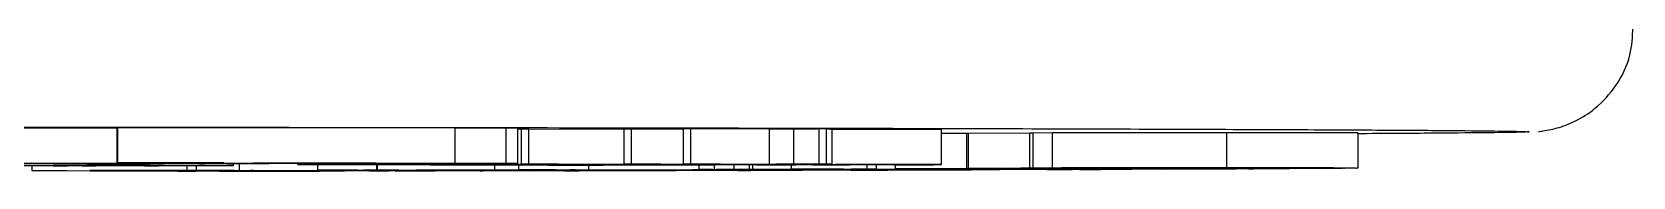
# Model space of a CAD drawing. Header units: millimetres. Extents: x 2642 to 4256, y 821 to 2003.
# Drawn here: x 3252.43 to 3298.27, y 1040.96 to 1044.77 of the extents above; entities that cross this region are included whole.
import ezdxf

# ---------------------------------------------------------------- set-up
doc = ezdxf.new("R2010")
doc.units = ezdxf.units.MM

msp = doc.modelspace()

# ---------------------------------------------------------------- linework, layer by layer
at = {"color": 7, "linetype": 'Continuous', "lineweight": 25}
for p, q in [((3254.868, 1042.187), (3250.799, 1042.193)), ((3254.878, 1042.187), (3254.868, 1042.187)), ((3254.868, 1041.187), (3254.868, 1042.187)), ((3264.541, 1042.187), (3254.878, 1042.202)), ((3254.878, 1041.202), (3254.878, 1042.202)), ((3266, 1042.187), (3264.541, 1042.187)), ((3264.541, 1041.187), (3264.541, 1042.187)), ((3266.334, 1042.183), (3266, 1042.187)), ((3266, 1041.187), (3266, 1042.187)), ((3266.334, 1041.183), (3266.334, 1042.183)), ((3266.445, 1042.159), (3266.334, 1042.159)), ((3266.651, 1042.163), (3266.445, 1042.162)), ((3266.445, 1041.162), (3266.445, 1042.162)), ((3269.381, 1042.154), (3266.651, 1042.163)), ((3266.651, 1041.163), (3266.651, 1042.163)), ((3269.587, 1042.164), (3269.381, 1042.162)), ((3269.381, 1041.162), (3269.381, 1042.162)), ((3271.084, 1042.159), (3269.587, 1042.164)), ((3269.587, 1041.164), (3269.587, 1042.164)), ((3271.29, 1042.168), (3271.084, 1042.166)), ((3271.084, 1041.166), (3271.084, 1042.166)), ((3273.542, 1042.16), (3271.29, 1042.168)), ((3271.29, 1041.168), (3271.29, 1042.168)), ((3273.542, 1041.16), (3273.542, 1042.16)), ((3274.225, 1042.162), (3274.225, 1041.162)), ((3275.178, 1042.166), (3274.965, 1042.166)), ((3274.965, 1041.166), (3274.965, 1042.166)), ((3275.178, 1041.166), (3275.178, 1042.166)), ((3275.335, 1041.162), (3275.335, 1042.162)), ((3278.469, 1041.155), (3278.469, 1042.155)), ((3279.185, 1042.038), (3278.469, 1042.035)), ((3279.244, 1042.038), (3279.185, 1042.038)), ((3279.185, 1042.038), (3279.185, 1041.038)), ((3280.999, 1042.048), (3279.244, 1042.038)), ((3279.244, 1041.038), (3279.244, 1042.038)), ((3281.092, 1042.048), (3280.999, 1042.048)), ((3280.999, 1041.049), (3280.999, 1042.048)), ((3281.644, 1042.054), (3281.092, 1042.049)), ((3281.092, 1041.049), (3281.092, 1042.049)), ((3281.644, 1041.054), (3281.644, 1042.054)), ((3286.632, 1041.059), (3286.632, 1042.059)), ((3290.395, 1041.052), (3290.395, 1042.052)), ((3295.237, 1042.088), (3295.29, 1042.085)), ((3250.799, 1041.193), (3254.868, 1041.187)), ((3254.624, 1041.186), (3252.42, 1041.189)), ((3252.43, 1040.977), (3252.43, 1041.116)), ((3253.032, 1041.127), (3253.032, 1041.128)), ((3253.032, 1041.128), (3254.532, 1041.128)), ((3253.032, 1041.128), (3253.032, 1041.128)), ((3253.19, 1041.127), (3253.032, 1041.127)), ((3253.032, 1041.118), (3253.032, 1041.127)), ((3254.242, 1041.118), (3253.032, 1041.118)), ((3253.032, 1041.118), (3253.032, 1041.118)), ((3253.032, 1041.118), (3253.19, 1041.118)), ((3253.19, 1041.118), (3253.19, 1041.127)), ((3253.427, 1041.119), (3253.427, 1041.127)), ((3253.848, 1041.123), (3253.848, 1041.127)), ((3254.453, 1041.123), (3253.848, 1041.123)), ((3253.848, 1041.123), (3253.848, 1041.119)), ((3254.427, 1041.123), (3253.848, 1041.123)), ((3254.005, 1041.165), (3254.005, 1041.187)), ((3255.21, 1041.164), (3254.005, 1041.165)), ((3254.085, 1041.127), (3254.374, 1041.127)), ((3254.085, 1041.118), (3254.085, 1041.123)), ((3254.085, 1041.118), (3254.242, 1041.118)), ((3254.242, 1041.118), (3254.242, 1041.123)), ((3254.242, 1041.118), (3254.242, 1041.118)), ((3254.427, 1041.129), (3254.427, 1041.123)), ((3255.321, 1041.118), (3254.453, 1041.123)), ((3254.532, 1041.128), (3254.532, 1041.129)), ((3254.848, 1041.123), (3255.637, 1041.119)), ((3254.868, 1041.187), (3257.914, 1041.196)), ((3255.022, 1041.2), (3254.878, 1041.202)), ((3254.878, 1041.202), (3264.541, 1041.187)), ((3256.058, 1041.118), (3255.321, 1041.118)), ((3258.975, 1041.179), (3255.472, 1041.185)), ((3255.637, 1041.119), (3255.637, 1041.128)), ((3258.762, 1041.195), (3255.716, 1041.186)), ((3255.716, 1041.186), (3259.219, 1041.18)), ((3255.795, 1041.125), (3255.795, 1041.128)), ((3255.9, 1041.118), (3255.9, 1041.128)), ((3255.9, 1041.118), (3256.058, 1041.118)), ((3256.058, 1041.118), (3256.058, 1041.128)), ((3256.058, 1041.118), (3256.058, 1041.118)), ((3256.132, 1041.171), (3256.132, 1041.184)), ((3256.132, 1041.171), (3258.975, 1041.179)), ((3257.914, 1041.196), (3256.502, 1041.198)), ((3259.823, 1041.178), (3256.656, 1041.169)), ((3256.867, 1040.982), (3256.867, 1041.116)), ((3257.133, 1040.983), (3257.133, 1041.117)), ((3258.197, 1041.123), (3258.197, 1041.173)), ((3258.362, 1040.984), (3258.362, 1041.174)), ((3262.265, 1041.189), (3258.762, 1041.195)), ((3259.219, 1041.194), (3259.219, 1041.18)), ((3259.219, 1041.18), (3262.265, 1041.189)), ((3263.778, 1041.172), (3259.823, 1041.178)), ((3260.029, 1041.178), (3260.029, 1041.156)), ((3260.029, 1041.156), (3260.235, 1041.157)), ((3263.113, 1041.188), (3260.067, 1041.179)), ((3260.067, 1041.179), (3261.875, 1041.176)), ((3260.235, 1041.157), (3260.235, 1041.177)), ((3260.235, 1041.157), (3261.614, 1041.153)), ((3260.608, 1040.988), (3260.608, 1041.154)), ((3268.349, 1041.128), (3261.08, 1041.153)), ((3261.614, 1041.153), (3261.614, 1041.175)), ((3261.875, 1041.176), (3261.875, 1041.184)), ((3261.875, 1041.176), (3263.429, 1041.177)), ((3266.163, 1041.156), (3262.087, 1041.151)), ((3262.087, 1041.151), (3263.361, 1041.147)), ((3262.303, 1040.99), (3262.303, 1041.149)), ((3262.31, 1041.149), (3262.31, 1040.99)), ((3266.334, 1041.183), (3263.113, 1041.188)), ((3263.361, 1041.153), (3263.361, 1041.147)), ((3263.361, 1041.147), (3267.437, 1041.152)), ((3263.429, 1041.187), (3263.429, 1041.177)), ((3263.429, 1041.177), (3263.778, 1041.172)), ((3263.778, 1041.172), (3263.778, 1041.187)), ((3267.907, 1041.15), (3263.831, 1041.145)), ((3263.831, 1041.145), (3265.069, 1041.141)), ((3264.541, 1041.187), (3266, 1041.187)), ((3265.069, 1041.147), (3265.069, 1041.141)), ((3265.069, 1041.141), (3269.145, 1041.146)), ((3269.618, 1041.144), (3265.541, 1041.139)), ((3265.541, 1041.139), (3266.738, 1041.135)), ((3265.678, 1040.997), (3265.678, 1041.137)), ((3266, 1041.187), (3266.334, 1041.183)), ((3267.437, 1041.152), (3266.163, 1041.156)), ((3266.356, 1041.134), (3266.356, 1040.998)), ((3266.445, 1041.162), (3266.651, 1041.163)), ((3266.54, 1041.159), (3266.553, 1041.157)), ((3266.553, 1041.157), (3271.133, 1041.141)), ((3266.651, 1041.163), (3270.139, 1041.151)), ((3266.738, 1041.141), (3266.738, 1041.135)), ((3266.738, 1041.135), (3270.814, 1041.14)), ((3270.933, 1041.138), (3267.211, 1041.133)), ((3267.211, 1041.133), (3267.719, 1041.131)), ((3273.856, 1041.137), (3267.496, 1041.159)), ((3267.719, 1041.131), (3267.719, 1041.134)), ((3267.719, 1041.131), (3268.77, 1041.131)), ((3269.145, 1041.146), (3267.907, 1041.15)), ((3268.77, 1041.131), (3268.349, 1041.128)), ((3268.371, 1041.003), (3268.371, 1041.128)), ((3268.77, 1041.131), (3268.77, 1041.135)), ((3269.381, 1041.162), (3269.587, 1041.164)), ((3269.587, 1041.164), (3272.384, 1041.154)), ((3270.814, 1041.14), (3269.618, 1041.144)), ((3270.139, 1041.151), (3272.029, 1041.154)), ((3272.029, 1041.154), (3270.432, 1041.159)), ((3272.538, 1041.152), (3270.648, 1041.15)), ((3270.648, 1041.15), (3273.157, 1041.141)), ((3271.675, 1041.137), (3270.933, 1041.138)), ((3271.084, 1041.166), (3271.29, 1041.168)), ((3271.133, 1041.141), (3271.133, 1041.146)), ((3271.133, 1041.141), (3271.993, 1041.14)), ((3271.29, 1041.168), (3273.542, 1041.16)), ((3271.516, 1041.138), (3271.516, 1041.009)), ((3271.993, 1041.14), (3271.675, 1041.137)), ((3271.967, 1041.012), (3271.967, 1041.14)), ((3271.993, 1041.14), (3271.993, 1041.143)), ((3274.097, 1041.157), (3272.135, 1041.163)), ((3272.384, 1041.154), (3272.384, 1041.162)), ((3272.384, 1041.154), (3274.097, 1041.157)), ((3272.531, 1041.013), (3272.531, 1041.141)), ((3275.409, 1041.142), (3272.538, 1041.152)), ((3274.606, 1041.155), (3272.892, 1041.153)), ((3272.892, 1041.153), (3274.783, 1041.146)), ((3272.966, 1041.014), (3272.966, 1041.14)), ((3273.063, 1041.015), (3273.063, 1041.139)), ((3273.157, 1041.141), (3273.157, 1041.15)), ((3273.157, 1041.141), (3274.3, 1041.14)), ((3273.725, 1041.16), (3275.289, 1041.154)), ((3274.3, 1041.14), (3273.856, 1041.137)), ((3274.176, 1041.018), (3274.176, 1041.139)), ((3274.3, 1041.14), (3274.3, 1041.146)), ((3277.803, 1041.144), (3274.606, 1041.155)), ((3274.783, 1041.146), (3274.783, 1041.154)), ((3274.783, 1041.146), (3275.833, 1041.145)), ((3274.965, 1041.166), (3275.178, 1041.166)), ((3275.833, 1041.145), (3275.409, 1041.142)), ((3275.433, 1041.154), (3277.105, 1041.148)), ((3275.833, 1041.145), (3275.833, 1041.15)), ((3276.339, 1041.026), (3276.339, 1041.149)), ((3276.605, 1041.025), (3276.605, 1041.148)), ((3277.105, 1041.148), (3278.25, 1041.147)), ((3277.149, 1041.029), (3277.149, 1041.146)), ((3278.25, 1041.147), (3277.803, 1041.144)), ((3278.469, 1041.155), (3278.427, 1041.152)), ((3279.244, 1041.038), (3280.999, 1041.049)), ((3280.999, 1041.049), (3282.851, 1041.048)), ((3281.092, 1041.049), (3281.644, 1041.054)), ((3281.396, 1041.049), (3281.092, 1041.049)), ((3281.469, 1041.05), (3281.396, 1041.049)), ((3289.213, 1041.047), (3281.984, 1041.051)), ((3282.182, 1041.052), (3289.412, 1041.049)), ((3282.851, 1041.048), (3282.851, 1041.05)), ((3282.851, 1041.048), (3282.856, 1041.048)), ((3282.856, 1041.048), (3282.856, 1041.05)), ((3283.074, 1041.045), (3283.074, 1041.05)), ((3283.182, 1041.045), (3283.182, 1041.05)), ((3286.05, 1041.043), (3286.05, 1041.049)), ((3287.418, 1041.035), (3287.418, 1041.048)), ((3287.483, 1041.044), (3287.483, 1041.048)), ((3287.67, 1041.045), (3287.67, 1041.048)), ((3287.969, 1041.036), (3287.969, 1041.048)), ((3290.255, 1041.049), (3289.726, 1041.045)), ((3290.323, 1041.05), (3290.255, 1041.049)), ((3252.43, 1040.977), (3256.867, 1040.982)), ((3252.584, 1040.976), (3252.43, 1040.977)), ((3252.812, 1040.976), (3252.584, 1040.976)), ((3257.071, 1040.962), (3253.422, 1040.976)), ((3254.147, 1040.977), (3255.728, 1040.971)), ((3255.618, 1040.98), (3254.351, 1040.978)), ((3255.728, 1040.971), (3257.042, 1040.973)), ((3257.194, 1040.972), (3255.88, 1040.97)), ((3255.88, 1040.97), (3257.795, 1040.963)), ((3256.597, 1040.961), (3256.597, 1040.964)), ((3256.749, 1040.96), (3256.597, 1040.961)), ((3256.597, 1040.961), (3256.869, 1040.961)), ((3261.367, 1040.966), (3256.749, 1040.96)), ((3256.867, 1040.982), (3258.234, 1040.979)), ((3256.869, 1040.961), (3256.869, 1040.963)), ((3257.133, 1040.983), (3258.362, 1040.984)), ((3257.316, 1040.982), (3257.133, 1040.983)), ((3257.238, 1040.976), (3257.238, 1040.982)), ((3257.391, 1040.976), (3257.238, 1040.976)), ((3257.238, 1040.976), (3257.51, 1040.976)), ((3257.57, 1040.982), (3257.316, 1040.982)), ((3257.51, 1040.976), (3259.014, 1040.971)), ((3258.234, 1040.979), (3258.057, 1040.979)), ((3262.567, 1040.969), (3258.196, 1040.982)), ((3258.234, 1040.979), (3258.234, 1040.982)), ((3258.362, 1040.984), (3265.249, 1040.977)), ((3258.408, 1040.963), (3259.585, 1040.964)), ((3258.743, 1040.97), (3258.641, 1040.971)), ((3258.78, 1040.982), (3258.695, 1040.982)), ((3258.695, 1040.982), (3262.821, 1040.97)), ((3259.014, 1040.971), (3258.743, 1040.97)), ((3266.557, 1040.973), (3258.78, 1040.982)), ((3259.014, 1040.971), (3259.014, 1040.98)), ((3259.585, 1040.964), (3259.585, 1040.978)), ((3260.592, 1040.97), (3260.592, 1040.975)), ((3260.592, 1040.97), (3260.868, 1040.97)), ((3260.608, 1040.988), (3262.303, 1040.99)), ((3260.791, 1040.987), (3260.608, 1040.988)), ((3261.13, 1040.988), (3260.791, 1040.987)), ((3260.868, 1040.97), (3260.868, 1040.974)), ((3260.868, 1040.97), (3261.367, 1040.966)), ((3261.367, 1040.966), (3261.367, 1040.973)), ((3265.333, 1040.977), (3261.756, 1040.988)), ((3262.01, 1040.988), (3266.811, 1040.974)), ((3262.113, 1040.989), (3262.069, 1040.989)), ((3262.091, 1040.967), (3262.091, 1040.971)), ((3262.091, 1040.967), (3262.43, 1040.968)), ((3262.276, 1040.967), (3262.091, 1040.967)), ((3262.305, 1040.99), (3262.113, 1040.989)), ((3263.971, 1040.969), (3262.276, 1040.967)), ((3262.303, 1040.99), (3262.31, 1040.99)), ((3262.31, 1040.99), (3265.678, 1040.997)), ((3262.43, 1040.968), (3262.43, 1040.97)), ((3262.821, 1040.97), (3262.821, 1040.978)), ((3267.946, 1040.978), (3262.933, 1040.99)), ((3263.447, 1040.97), (3263.447, 1040.977)), ((3263.447, 1040.97), (3263.787, 1040.97)), ((3263.55, 1040.991), (3265.723, 1040.986)), ((3264.694, 1040.994), (3263.615, 1040.992)), ((3263.787, 1040.97), (3263.787, 1040.977)), ((3263.787, 1040.97), (3263.971, 1040.969)), ((3263.971, 1040.969), (3263.971, 1040.976)), ((3265.249, 1040.977), (3265.333, 1040.977)), ((3265.249, 1040.977), (3265.249, 1040.977)), ((3265.678, 1040.997), (3267.294, 1040.995)), ((3265.723, 1040.986), (3266.84, 1040.988)), ((3267.05, 1040.987), (3265.933, 1040.985)), ((3265.933, 1040.985), (3268.562, 1040.979)), ((3266.356, 1040.998), (3268.371, 1041.003)), ((3266.583, 1040.997), (3266.356, 1040.998)), ((3266.811, 1040.974), (3266.557, 1040.973)), ((3266.795, 1040.998), (3266.583, 1040.997)), ((3266.661, 1040.991), (3266.892, 1040.992)), ((3266.871, 1040.991), (3266.661, 1040.991)), ((3266.811, 1040.974), (3266.811, 1040.98)), ((3266.84, 1040.988), (3266.84, 1040.991)), ((3266.892, 1040.992), (3268.961, 1040.987)), ((3267.294, 1040.995), (3267.171, 1040.994)), ((3272.857, 1040.987), (3267.417, 1040.998)), ((3267.649, 1040.976), (3267.649, 1040.978)), ((3267.859, 1040.976), (3267.649, 1040.976)), ((3267.649, 1040.976), (3267.88, 1040.976)), ((3271.789, 1040.983), (3267.859, 1040.976)), ((3267.88, 1040.978), (3267.88, 1040.976)), ((3270.455, 1040.994), (3267.981, 1040.999)), ((3267.997, 1041.001), (3268.386, 1041.002)), ((3268.73, 1040.987), (3268.589, 1040.987)), ((3268.961, 1040.987), (3268.73, 1040.987)), ((3268.961, 1040.987), (3268.961, 1040.995)), ((3269.19, 1040.979), (3269.19, 1040.995)), ((3269.19, 1040.979), (3270.192, 1040.981)), ((3270.192, 1040.981), (3270.192, 1040.993)), ((3271.235, 1040.996), (3270.455, 1040.994)), ((3270.583, 1040.987), (3270.583, 1040.992)), ((3270.583, 1040.987), (3270.845, 1040.987)), ((3271.497, 1040.996), (3270.682, 1040.994)), ((3270.682, 1040.994), (3273.422, 1040.989)), ((3270.845, 1040.987), (3270.845, 1040.991)), ((3270.845, 1040.987), (3271.789, 1040.983)), ((3275.935, 1040.992), (3271.497, 1040.996)), ((3271.789, 1040.983), (3271.789, 1040.989)), ((3272.334, 1040.999), (3271.99, 1040.997)), ((3271.99, 1040.997), (3275.864, 1040.994)), ((3272.632, 1040.985), (3272.632, 1040.988)), ((3272.632, 1040.985), (3272.844, 1040.986)), ((3272.861, 1040.985), (3272.632, 1040.985)), ((3272.844, 1040.986), (3272.844, 1040.987)), ((3274.487, 1040.989), (3272.861, 1040.985)), ((3273.063, 1041.015), (3275.178, 1041.013)), ((3273.422, 1040.989), (3273.422, 1040.994)), ((3274.046, 1040.989), (3274.046, 1040.994)), ((3274.046, 1040.989), (3274.258, 1040.989)), ((3274.176, 1041.018), (3276.339, 1041.026)), ((3274.442, 1041.018), (3274.176, 1041.018)), ((3274.258, 1040.989), (3274.258, 1040.994)), ((3274.258, 1040.989), (3274.487, 1040.989)), ((3275.064, 1041.02), (3274.442, 1041.018)), ((3274.442, 1041.003), (3274.442, 1041.018)), ((3274.487, 1040.989), (3274.487, 1040.993)), ((3275.178, 1041.013), (3275.072, 1041.012)), ((3281.997, 1041.012), (3275.661, 1041.02)), ((3276.926, 1040.994), (3275.935, 1040.992)), ((3276.605, 1041.025), (3275.983, 1041.023)), ((3276.095, 1041.022), (3276.095, 1041.024)), ((3276.095, 1041.022), (3282.431, 1041.014)), ((3276.276, 1041.006), (3276.276, 1041.02)), ((3276.276, 1041.006), (3277.842, 1041.011)), ((3276.524, 1041.006), (3276.276, 1041.006)), ((3276.339, 1041.026), (3276.605, 1041.025)), ((3276.484, 1040.994), (3276.696, 1040.995)), ((3276.713, 1041.006), (3276.524, 1041.006)), ((3276.696, 1040.995), (3276.926, 1040.994)), ((3277.149, 1041.029), (3279.185, 1041.038)), ((3278.471, 1041.026), (3277.149, 1041.029)), ((3278.994, 1041.004), (3277.586, 1041.007)), ((3277.842, 1041.011), (3277.842, 1041.018)), ((3277.842, 1041.011), (3278.091, 1041.01)), ((3278.091, 1041.01), (3277.935, 1041.01)), ((3278.046, 1041.008), (3278.046, 1041.01)), ((3278.046, 1041.008), (3280.117, 1041.005)), ((3278.091, 1041.01), (3278.091, 1041.017)), ((3278.143, 1041.029), (3278.696, 1041.027)), ((3279.02, 1041.036), (3278.238, 1041.032)), ((3278.696, 1041.027), (3278.471, 1041.026)), ((3278.696, 1041.027), (3278.696, 1041.034)), ((3278.956, 1041.001), (3278.956, 1041.004)), ((3284.757, 1041.019), (3279.02, 1041.036)), ((3279.185, 1041.038), (3284.924, 1041.021)), ((3279.537, 1041.038), (3279.244, 1041.038)), ((3279.628, 1041.039), (3279.537, 1041.038)), ((3279.688, 1041.003), (3279.682, 1041.003)), ((3280.117, 1041.005), (3280.117, 1041.015)), ((3287.133, 1041.034), (3280.179, 1041.039)), ((3280.737, 1041.045), (3280.236, 1041.042)), ((3280.464, 1041.041), (3280.464, 1041.043)), ((3280.464, 1041.041), (3283.479, 1041.039)), ((3281.487, 1041.009), (3281.487, 1041.013)), ((3281.487, 1041.009), (3282.109, 1041.011)), ((3281.752, 1041.008), (3281.487, 1041.009)), ((3283.916, 1041.016), (3281.752, 1041.008)), ((3282.109, 1041.011), (3282.211, 1041.011)), ((3282.431, 1041.014), (3282.431, 1041.026)), ((3283.028, 1041.014), (3283.028, 1041.024)), ((3283.028, 1041.014), (3283.65, 1041.016)), ((3283.365, 1041.044), (3283.074, 1041.045)), ((3283.074, 1041.045), (3283.182, 1041.045)), ((3283.182, 1041.045), (3286.05, 1041.043)), ((3283.479, 1041.039), (3283.999, 1041.042)), ((3283.65, 1041.016), (3283.65, 1041.022)), ((3283.65, 1041.016), (3283.916, 1041.016)), ((3284.291, 1041.041), (3283.771, 1041.038)), ((3283.771, 1041.038), (3287.418, 1041.035)), ((3283.916, 1041.016), (3283.916, 1041.021)), ((3286.906, 1041.029), (3284.757, 1041.019)), ((3284.924, 1041.021), (3284.924, 1041.035)), ((3284.924, 1041.021), (3285.887, 1041.026)), ((3285.15, 1041.031), (3285.15, 1041.035)), ((3285.15, 1041.031), (3285.331, 1041.032)), ((3285.331, 1041.032), (3285.331, 1041.035)), ((3285.331, 1041.032), (3286.906, 1041.029)), ((3285.942, 1041.042), (3285.748, 1041.042)), ((3286.05, 1041.043), (3285.942, 1041.042)), ((3286.906, 1041.029), (3286.906, 1041.034)), ((3287.252, 1041.032), (3287.36, 1041.033)), ((3287.545, 1041.032), (3287.252, 1041.032)), ((3287.483, 1041.044), (3287.67, 1041.045)), ((3289.371, 1041.042), (3287.545, 1041.032)), ((3287.67, 1041.045), (3289.371, 1041.042)), ((3287.969, 1041.036), (3288.433, 1041.039)), ((3289.421, 1041.045), (3289.508, 1041.046)), ((3289.726, 1041.045), (3289.421, 1041.045))]:
    msp.add_line(p, q, dxfattribs=at)
at = {"color": 7, "linetype": 'Continuous', "lineweight": 25, "flags": 128}
for points in [[(3250.612, 1041.123), (3250.798, 1041.125), (3251.337, 1041.127), (3252.176, 1041.129), (3253.233, 1041.13), (3254.405, 1041.131), (3255.576, 1041.13), (3256.634, 1041.129), (3257.472, 1041.127), (3258.011, 1041.125), (3258.197, 1041.123), (3258.011, 1041.12), (3257.472, 1041.118), (3256.634, 1041.116), (3255.576, 1041.115), (3254.405, 1041.115), (3253.233, 1041.115), (3252.176, 1041.116), (3251.337, 1041.118), (3250.798, 1041.12), (3250.612, 1041.123)], [(3251.433, 1041.123), (3251.612, 1041.125), (3252.128, 1041.127), (3252.919, 1041.128), (3253.889, 1041.129), (3254.921, 1041.129), (3255.89, 1041.128), (3256.681, 1041.127), (3257.197, 1041.125), (3257.376, 1041.123), (3257.197, 1041.12), (3256.681, 1041.119), (3255.89, 1041.117), (3254.921, 1041.116), (3253.889, 1041.116), (3252.919, 1041.117), (3252.128, 1041.119), (3251.612, 1041.12), (3251.433, 1041.123)]]:
    msp.add_lwpolyline(points, dxfattribs=at)
at = {"color": 7, "linetype": 'Continuous', "lineweight": 25}
for points, knots in [([(3295.565, 1042.097), (3295.58, 1042.098), (3295.613, 1042.1), (3295.765, 1042.119), (3296.009, 1042.168), (3296.305, 1042.256), (3296.703, 1042.422), (3297.251, 1042.77), (3297.821, 1043.394), (3298.225, 1044.21), (3298.253, 1044.801), (3298.266, 1045.068)], [0, 0, 0, 0, 0.069689, 0.159202, 0.228526, 0.284853, 0.360929, 0.487702, 0.660291, 0.846257, 1, 1, 1, 1]), ([(3158.344, 1042.088), (3158.392, 1042.091), (3158.498, 1042.099), (3159.368, 1042.112), (3160.849, 1042.126), (3163.024, 1042.139), (3165.855, 1042.153), (3169.369, 1042.165), (3173.523, 1042.178), (3178.266, 1042.189), (3183.528, 1042.199), (3189.219, 1042.208), (3195.242, 1042.215), (3201.465, 1042.221), (3207.831, 1042.226), (3214.183, 1042.229), (3220.522, 1042.231), (3226.789, 1042.232), (3233.057, 1042.231), (3239.395, 1042.229), (3245.748, 1042.226), (3252.114, 1042.221), (3258.337, 1042.215), (3264.36, 1042.208), (3270.051, 1042.199), (3275.313, 1042.189), (3280.056, 1042.178), (3284.21, 1042.165), (3287.724, 1042.153), (3290.555, 1042.139), (3292.73, 1042.126), (3294.211, 1042.112), (3295.083, 1042.099), (3295.189, 1042.091), (3295.237, 1042.088)], [0, 0, 0, 0, 0.023828, 0.053273, 0.084485, 0.115699, 0.147957, 0.180726, 0.213842, 0.247136, 0.28043, 0.313546, 0.346314, 0.378573, 0.409785, 0.440999, 0.470442, 0.499888, 0.529332, 0.558778, 0.58999, 0.621203, 0.653462, 0.68623, 0.719347, 0.752641, 0.785934, 0.819051, 0.851819, 0.884078, 0.915289, 0.946503, 0.975948, 1, 1, 1, 1]), ([(3274.225, 1042.162), (3274.106, 1042.161), (3273.926, 1042.161), (3273.698, 1042.161), (3273.594, 1042.16), (3273.542, 1042.16)], [0, 0, 0, 0, 0.498826, 0.749076, 1, 1, 1, 1]), ([(3274.965, 1042.166), (3274.919, 1042.165), (3274.826, 1042.165), (3274.628, 1042.163), (3274.386, 1042.162), (3274.225, 1042.162)], [0, 0, 0, 0, 0.251433, 0.502936, 1, 1, 1, 1]), ([(3275.299, 1042.162), (3275.303, 1042.163), (3275.312, 1042.164), (3275.227, 1042.165), (3275.178, 1042.166)], [0, 0, 0, 0, 0.431539, 1, 1, 1, 1]), ([(3278.469, 1042.155), (3278.152, 1042.155), (3277.518, 1042.155), (3276.448, 1042.154), (3275.703, 1042.154), (3275.289, 1042.154)], [0, 0, 0, 0, 0.307787, 0.615394, 1, 1, 1, 1]), ([(3286.632, 1042.059), (3285.965, 1042.06), (3284.937, 1042.06), (3283.534, 1042.06), (3282.615, 1042.058), (3281.955, 1042.056), (3281.749, 1042.055), (3281.644, 1042.054)], [0, 0, 0, 0, 0.3203787, 0.4942376, 0.6691493, 0.8330428, 1, 1, 1, 1]), ([(3290.369, 1042.052), (3290.375, 1042.052), (3290.418, 1042.053), (3290.172, 1042.055), (3289.579, 1042.057), (3288.363, 1042.058), (3287.293, 1042.059), (3286.632, 1042.059)], [0, 0, 0, 0, 0.030225, 0.211144, 0.392436, 0.624543, 1, 1, 1, 1]), ([(3295.29, 1042.085), (3295.234, 1042.081), (3295.122, 1042.072), (3294.226, 1042.058), (3292.685, 1042.045), (3291.372, 1042.035), (3290.423, 1042.031), (3290.395, 1042.031)], [0, 0, 0, 0, 0.2407893, 0.4815888, 0.73683, 0.9920914, 1, 1, 1, 1]), ([(3245.909, 1041.178), (3246.578, 1041.177), (3247.831, 1041.177), (3249.646, 1041.178), (3251.69, 1041.18), (3253.346, 1041.183), (3254.296, 1041.185), (3254.624, 1041.186)], [0, 0, 0, 0, 0.198997, 0.37265, 0.545625, 0.843257, 1, 1, 1, 1]), ([(3255.472, 1041.185), (3255.048, 1041.184), (3253.982, 1041.181), (3251.759, 1041.178), (3248.819, 1041.176), (3246.909, 1041.177), (3245.958, 1041.177)], [0, 0, 0, 0, 0.185716, 0.467958, 0.734859, 1, 1, 1, 1]), ([(3253.427, 1041.127), (3253.425, 1041.127), (3253.423, 1041.127), (3253.393, 1041.127), (3253.353, 1041.127), (3253.284, 1041.127), (3253.228, 1041.127), (3253.19, 1041.127)], [0, 0, 0, 0, 0.250411, 0.398556, 0.54744, 0.686236, 1, 1, 1, 1]), ([(3253.19, 1041.118), (3253.235, 1041.118), (3253.298, 1041.118), (3253.37, 1041.118), (3253.407, 1041.118), (3253.425, 1041.119), (3253.426, 1041.119), (3253.427, 1041.119)], [0, 0, 0, 0, 0.364031, 0.510061, 0.655864, 0.843841, 1, 1, 1, 1]), ([(3253.848, 1041.127), (3253.849, 1041.127), (3253.852, 1041.127), (3253.883, 1041.127), (3253.934, 1041.127), (3254.003, 1041.127), (3254.057, 1041.127), (3254.085, 1041.127)], [0, 0, 0, 0, 0.222894, 0.384836, 0.547319, 0.773072, 1, 1, 1, 1]), ([(3253.848, 1041.119), (3253.849, 1041.119), (3253.852, 1041.119), (3253.881, 1041.118), (3253.929, 1041.118), (3253.999, 1041.118), (3254.054, 1041.118), (3254.085, 1041.118)], [0, 0, 0, 0, 0.210223, 0.375759, 0.542534, 0.746796, 1, 1, 1, 1]), ([(3254.005, 1041.165), (3254.208, 1041.165), (3254.614, 1041.167), (3255.17, 1041.168), (3255.677, 1041.17), (3255.98, 1041.171), (3256.132, 1041.171)], [0, 0, 0, 0, 0.281624, 0.563251, 0.781619, 1, 1, 1, 1]), ([(3254.374, 1041.127), (3254.516, 1041.127), (3254.742, 1041.127), (3255.027, 1041.127), (3255.214, 1041.126), (3255.331, 1041.126), (3255.342, 1041.125), (3255.348, 1041.125)], [0, 0, 0, 0, 0.272358, 0.434918, 0.598303, 0.790426, 1, 1, 1, 1]), ([(3255.348, 1041.125), (3255.337, 1041.125), (3255.32, 1041.124), (3255.126, 1041.124), (3254.906, 1041.123), (3254.664, 1041.123), (3254.498, 1041.123), (3254.427, 1041.123)], [0, 0, 0, 0, 0.330883, 0.501179, 0.670916, 0.859688, 1, 1, 1, 1]), ([(3254.532, 1041.128), (3254.72, 1041.128), (3255.024, 1041.127), (3255.393, 1041.127), (3255.621, 1041.127), (3255.771, 1041.126), (3255.786, 1041.126), (3255.795, 1041.125)], [0, 0, 0, 0, 0.3001846, 0.4844442, 0.6359343, 0.7877448, 1, 1, 1, 1]), ([(3255.795, 1041.125), (3255.786, 1041.125), (3255.77, 1041.124), (3255.599, 1041.124), (3255.335, 1041.123), (3255.073, 1041.123), (3254.895, 1041.123), (3254.848, 1041.123)], [0, 0, 0, 0, 0.267946, 0.469277, 0.670405, 0.911995, 1, 1, 1, 1]), ([(3256.502, 1041.198), (3256.365, 1041.198), (3256.09, 1041.199), (3255.601, 1041.199), (3255.235, 1041.2), (3255.022, 1041.2)], [0, 0, 0, 0, 0.295972, 0.59215, 1, 1, 1, 1]), ([(3256.656, 1041.169), (3256.462, 1041.168), (3256.117, 1041.167), (3255.637, 1041.166), (3255.352, 1041.165), (3255.21, 1041.164)], [0, 0, 0, 0, 0.388154, 0.694028, 1, 1, 1, 1]), ([(3255.637, 1041.119), (3255.651, 1041.119), (3255.678, 1041.118), (3255.735, 1041.118), (3255.813, 1041.118), (3255.87, 1041.118), (3255.9, 1041.118)], [0, 0, 0, 0, 0.249458, 0.50098, 0.731039, 1, 1, 1, 1]), ([(3261.08, 1041.153), (3260.989, 1041.153), (3260.808, 1041.154), (3260.469, 1041.155), (3260.19, 1041.155), (3260.029, 1041.156)], [0, 0, 0, 0, 0.297034, 0.594269, 1, 1, 1, 1]), ([(3261.614, 1041.153), (3262.181, 1041.153), (3263.291, 1041.155), (3264.941, 1041.157), (3266.007, 1041.159), (3266.54, 1041.159)], [0, 0, 0, 0, 0.343183, 0.671556, 1, 1, 1, 1]), ([(3267.496, 1041.159), (3267.405, 1041.159), (3267.224, 1041.16), (3266.885, 1041.161), (3266.606, 1041.161), (3266.445, 1041.162)], [0, 0, 0, 0, 0.297034, 0.594269, 1, 1, 1, 1]), ([(3270.432, 1041.159), (3270.341, 1041.16), (3270.16, 1041.16), (3269.821, 1041.161), (3269.542, 1041.162), (3269.381, 1041.162)], [0, 0, 0, 0, 0.29737, 0.594968, 1, 1, 1, 1]), ([(3272.135, 1041.163), (3272.044, 1041.164), (3271.863, 1041.164), (3271.523, 1041.165), (3271.245, 1041.166), (3271.084, 1041.166)], [0, 0, 0, 0, 0.297034, 0.594269, 1, 1, 1, 1]), ([(3273.542, 1041.16), (3273.649, 1041.16), (3273.809, 1041.161), (3274.044, 1041.161), (3274.165, 1041.162), (3274.225, 1041.162)], [0, 0, 0, 0, 0.498374, 0.749082, 1, 1, 1, 1]), ([(3274.842, 1041.16), (3274.713, 1041.159), (3274.431, 1041.159), (3274.037, 1041.159), (3273.802, 1041.159), (3273.725, 1041.16)], [0, 0, 0, 0, 0.360389, 0.789524, 1, 1, 1, 1]), ([(3274.225, 1041.162), (3274.332, 1041.162), (3274.545, 1041.163), (3274.765, 1041.164), (3274.894, 1041.165), (3274.965, 1041.166)], [0, 0, 0, 0, 0.308082, 0.61489, 1, 1, 1, 1]), ([(3275.327, 1041.162), (3275.31, 1041.161), (3275.271, 1041.161), (3275.059, 1041.16), (3274.891, 1041.16), (3274.842, 1041.16)], [0, 0, 0, 0, 0.357282, 0.813025, 1, 1, 1, 1]), ([(3275.178, 1041.166), (3275.23, 1041.165), (3275.312, 1041.164), (3275.317, 1041.163), (3275.318, 1041.162)], [0, 0, 0, 0, 0.6302091, 1, 1, 1, 1]), ([(3275.289, 1041.154), (3275.62, 1041.154), (3276.282, 1041.154), (3277.354, 1041.155), (3278.07, 1041.155), (3278.469, 1041.155)], [0, 0, 0, 0, 0.30739, 0.614857, 1, 1, 1, 1]), ([(3278.427, 1041.152), (3278.314, 1041.152), (3277.817, 1041.153), (3276.736, 1041.153), (3275.85, 1041.153), (3275.433, 1041.154)], [0, 0, 0, 0, 0.135558, 0.592517, 1, 1, 1, 1]), ([(3282.856, 1041.048), (3282.578, 1041.048), (3282.019, 1041.047), (3281.309, 1041.047), (3280.897, 1041.046), (3280.778, 1041.045), (3280.737, 1041.045)], [0, 0, 0, 0, 0.326957, 0.656983, 0.880506, 1, 1, 1, 1]), ([(3281.984, 1041.051), (3281.926, 1041.051), (3281.835, 1041.051), (3281.707, 1041.051), (3281.608, 1041.051), (3281.519, 1041.05), (3281.488, 1041.05), (3281.469, 1041.05)], [0, 0, 0, 0, 0.2389344, 0.3835198, 0.5293247, 0.7100539, 1, 1, 1, 1]), ([(3281.644, 1041.054), (3281.815, 1041.055), (3282.099, 1041.057), (3283.013, 1041.059), (3284.091, 1041.06), (3285.351, 1041.06), (3286.22, 1041.06), (3286.632, 1041.059)], [0, 0, 0, 0, 0.247075, 0.411707, 0.576376, 0.799459, 1, 1, 1, 1]), ([(3281.949, 1041.054), (3281.926, 1041.054), (3281.894, 1041.054), (3281.906, 1041.053), (3281.909, 1041.053)], [0, 0, 0, 0, 0.6911383, 1, 1, 1, 1]), ([(3281.915, 1041.053), (3281.928, 1041.053), (3281.952, 1041.053), (3282.035, 1041.053), (3282.12, 1041.052), (3282.17, 1041.052), (3282.182, 1041.052)], [0, 0, 0, 0, 0.307364, 0.616517, 0.904057, 1, 1, 1, 1]), ([(3286.497, 1041.057), (3285.839, 1041.058), (3284.886, 1041.058), (3283.6, 1041.058), (3282.791, 1041.057), (3282.235, 1041.056), (3282.03, 1041.055), (3281.959, 1041.054), (3281.949, 1041.054)], [0, 0, 0, 0, 0.370461, 0.536516, 0.705021, 0.84958, 0.977988, 1, 1, 1, 1]), ([(3289.986, 1041.051), (3289.997, 1041.051), (3290.04, 1041.052), (3289.735, 1041.054), (3289.05, 1041.055), (3287.899, 1041.057), (3286.986, 1041.057), (3286.497, 1041.057)], [0, 0, 0, 0, 0.069629, 0.257165, 0.430092, 0.695031, 1, 1, 1, 1]), ([(3286.632, 1041.059), (3287.278, 1041.059), (3288.309, 1041.058), (3289.492, 1041.057), (3290.113, 1041.055), (3290.393, 1041.053), (3290.363, 1041.052), (3290.355, 1041.052)], [0, 0, 0, 0, 0.366723, 0.58482, 0.762656, 0.94041, 1, 1, 1, 1]), ([(3289.412, 1041.049), (3289.466, 1041.049), (3289.559, 1041.049), (3289.686, 1041.049), (3289.794, 1041.049), (3289.892, 1041.049), (3289.93, 1041.049), (3289.951, 1041.05)], [0, 0, 0, 0, 0.2039125, 0.3489118, 0.4932734, 0.7202809, 1, 1, 1, 1]), ([(3253.422, 1040.976), (3253.391, 1040.976), (3253.341, 1040.976), (3253.232, 1040.977), (3253.122, 1040.977), (3252.973, 1040.977), (3252.875, 1040.976), (3252.812, 1040.976)], [0, 0, 0, 0, 0.23968, 0.390629, 0.542071, 0.705503, 1, 1, 1, 1]), ([(3254.351, 1040.978), (3254.291, 1040.978), (3254.193, 1040.978), (3254.109, 1040.978), (3254.076, 1040.978), (3254.089, 1040.977), (3254.126, 1040.977), (3254.147, 1040.977)], [0, 0, 0, 0, 0.300073, 0.489629, 0.647488, 0.805846, 1, 1, 1, 1]), ([(3258.057, 1040.979), (3257.811, 1040.979), (3257.318, 1040.98), (3256.569, 1040.98), (3255.974, 1040.98), (3255.71, 1040.98), (3255.618, 1040.98)], [0, 0, 0, 0, 0.329191, 0.661633, 0.881808, 1, 1, 1, 1]), ([(3256.869, 1040.961), (3256.938, 1040.961), (3257.038, 1040.961), (3257.099, 1040.961), (3257.118, 1040.962)], [0, 0, 0, 0, 0.687811, 1, 1, 1, 1]), ([(3257.042, 1040.973), (3257.161, 1040.973), (3257.351, 1040.973), (3257.535, 1040.974), (3257.603, 1040.974), (3257.563, 1040.975), (3257.455, 1040.975), (3257.391, 1040.976)], [0, 0, 0, 0, 0.253965, 0.40631, 0.559769, 0.73662, 1, 1, 1, 1]), ([(3257.143, 1040.962), (3257.143, 1040.962), (3257.151, 1040.962), (3257.134, 1040.962), (3257.095, 1040.962), (3257.071, 1040.962)], [0, 0, 0, 0, 0.006784, 0.3662, 1, 1, 1, 1]), ([(3258.641, 1040.971), (3258.519, 1040.971), (3258.345, 1040.972), (3258.008, 1040.972), (3257.745, 1040.972), (3257.464, 1040.972), (3257.286, 1040.972), (3257.194, 1040.972)], [0, 0, 0, 0, 0.375008, 0.532176, 0.663237, 0.825783, 1, 1, 1, 1]), ([(3258.196, 1040.982), (3258.16, 1040.982), (3258.1, 1040.982), (3257.984, 1040.983), (3257.882, 1040.983), (3257.748, 1040.983), (3257.647, 1040.982), (3257.58, 1040.982), (3257.57, 1040.982)], [0, 0, 0, 0, 0.239791, 0.395723, 0.528329, 0.660993, 0.950414, 1, 1, 1, 1]), ([(3257.795, 1040.963), (3257.827, 1040.963), (3257.879, 1040.963), (3257.995, 1040.963), (3258.124, 1040.963), (3258.269, 1040.963), (3258.363, 1040.963), (3258.408, 1040.963)], [0, 0, 0, 0, 0.2422509, 0.3981104, 0.5540249, 0.7912917, 1, 1, 1, 1]), ([(3259.585, 1040.964), (3259.798, 1040.965), (3260.225, 1040.965), (3260.587, 1040.967), (3260.708, 1040.968), (3260.634, 1040.969), (3260.592, 1040.97)], [0, 0, 0, 0, 0.2488152, 0.5000632, 0.7136426, 1, 1, 1, 1]), ([(3261.756, 1040.988), (3261.72, 1040.988), (3261.659, 1040.988), (3261.539, 1040.988), (3261.43, 1040.988), (3261.285, 1040.988), (3261.194, 1040.988), (3261.13, 1040.988)], [0, 0, 0, 0, 0.239941, 0.39539, 0.551967, 0.684504, 1, 1, 1, 1]), ([(3262.069, 1040.989), (3262.034, 1040.989), (3261.969, 1040.989), (3261.92, 1040.989), (3261.922, 1040.989), (3261.956, 1040.988), (3261.993, 1040.988), (3262.01, 1040.988)], [0, 0, 0, 0, 0.256868, 0.47724, 0.662008, 0.845558, 1, 1, 1, 1]), ([(3262.933, 1040.99), (3262.889, 1040.99), (3262.819, 1040.99), (3262.699, 1040.99), (3262.595, 1040.99), (3262.455, 1040.99), (3262.366, 1040.99), (3262.305, 1040.99)], [0, 0, 0, 0, 0.2536824, 0.4001164, 0.52343, 0.6771969, 1, 1, 1, 1]), ([(3262.43, 1040.968), (3262.491, 1040.968), (3262.581, 1040.968), (3262.633, 1040.968), (3262.65, 1040.968)], [0, 0, 0, 0, 0.671603, 1, 1, 1, 1]), ([(3262.668, 1040.969), (3262.669, 1040.969), (3262.676, 1040.969), (3262.651, 1040.969), (3262.606, 1040.969), (3262.572, 1040.969), (3262.567, 1040.969)], [0, 0, 0, 0, 0.044219, 0.379656, 0.916945, 1, 1, 1, 1]), ([(3262.821, 1040.97), (3262.854, 1040.97), (3262.913, 1040.969), (3263.034, 1040.969), (3263.165, 1040.969), (3263.31, 1040.969), (3263.4, 1040.969), (3263.447, 1040.97)], [0, 0, 0, 0, 0.215896, 0.3853283, 0.5559542, 0.7640999, 1, 1, 1, 1]), ([(3263.615, 1040.992), (3263.559, 1040.992), (3263.477, 1040.992), (3263.429, 1040.991), (3263.434, 1040.991), (3263.434, 1040.991)], [0, 0, 0, 0, 0.636816, 0.940157, 1, 1, 1, 1]), ([(3263.441, 1040.991), (3263.457, 1040.991), (3263.483, 1040.991), (3263.531, 1040.991), (3263.55, 1040.991)], [0, 0, 0, 0, 0.614189, 1, 1, 1, 1]), ([(3267.171, 1040.994), (3266.905, 1040.995), (3266.371, 1040.995), (3265.603, 1040.995), (3265.023, 1040.995), (3264.782, 1040.994), (3264.694, 1040.994)], [0, 0, 0, 0, 0.3213061, 0.6452902, 0.8696576, 1, 1, 1, 1]), ([(3267.417, 1040.998), (3267.36, 1040.998), (3267.275, 1040.998), (3267.134, 1040.998), (3267.021, 1040.998), (3266.904, 1040.998), (3266.834, 1040.998), (3266.795, 1040.998)], [0, 0, 0, 0, 0.300741, 0.442976, 0.585498, 0.770192, 1, 1, 1, 1]), ([(3266.84, 1040.988), (3266.936, 1040.988), (3267.095, 1040.988), (3267.172, 1040.989), (3267.202, 1040.989)], [0, 0, 0, 0, 0.608426, 1, 1, 1, 1]), ([(3267.212, 1040.989), (3267.215, 1040.989), (3267.227, 1040.99), (3267.118, 1040.99), (3266.963, 1040.991), (3266.871, 1040.991)], [0, 0, 0, 0, 0.107107, 0.469394, 1, 1, 1, 1]), ([(3268.589, 1040.987), (3268.445, 1040.987), (3268.232, 1040.988), (3267.863, 1040.988), (3267.58, 1040.988), (3267.295, 1040.988), (3267.14, 1040.987), (3267.05, 1040.987)], [0, 0, 0, 0, 0.337772, 0.500301, 0.664443, 0.804956, 1, 1, 1, 1]), ([(3267.981, 1040.999), (3267.937, 1040.999), (3267.866, 1041), (3267.834, 1041), (3267.85, 1041), (3267.906, 1041), (3267.971, 1041.001), (3267.997, 1041.001)], [0, 0, 0, 0, 0.273037, 0.428356, 0.583344, 0.832242, 1, 1, 1, 1]), ([(3267.88, 1040.976), (3267.943, 1040.977), (3268.032, 1040.977), (3268.085, 1040.977), (3268.073, 1040.977), (3268.024, 1040.978), (3267.971, 1040.978), (3267.946, 1040.978)], [0, 0, 0, 0, 0.358471, 0.509487, 0.66217, 0.836846, 1, 1, 1, 1]), ([(3268.371, 1041.003), (3268.659, 1041.003), (3269.101, 1041.004), (3269.876, 1041.005), (3270.497, 1041.005), (3271.097, 1041.004), (3271.415, 1041.004), (3271.59, 1041.003)], [0, 0, 0, 0, 0.321782, 0.493409, 0.666308, 0.816214, 1, 1, 1, 1]), ([(3268.386, 1041.002), (3268.636, 1041.002), (3269.006, 1041.003), (3269.663, 1041.003), (3270.194, 1041.003), (3270.674, 1041.003), (3270.946, 1041.002), (3271.064, 1041.002)], [0, 0, 0, 0, 0.331594, 0.48998, 0.648562, 0.847889, 1, 1, 1, 1]), ([(3268.562, 1040.979), (3268.604, 1040.979), (3268.675, 1040.979), (3268.809, 1040.979), (3268.945, 1040.979), (3269.078, 1040.979), (3269.156, 1040.979), (3269.19, 1040.979)], [0, 0, 0, 0, 0.244529, 0.408946, 0.573274, 0.814793, 1, 1, 1, 1]), ([(3270.192, 1040.981), (3270.377, 1040.981), (3270.72, 1040.982), (3270.83, 1040.983), (3270.881, 1040.984)], [0, 0, 0, 0, 0.540563, 1, 1, 1, 1]), ([(3270.873, 1040.984), (3270.875, 1040.985), (3270.88, 1040.985), (3270.707, 1040.986), (3270.583, 1040.987)], [0, 0, 0, 0, 0.287101, 1, 1, 1, 1]), ([(3271.064, 1041.002), (3271.254, 1041.001), (3271.565, 1041.001), (3271.789, 1041), (3271.777, 1040.998), (3271.612, 1040.997), (3271.37, 1040.997), (3271.235, 1040.996)], [0, 0, 0, 0, 0.272894, 0.445011, 0.618101, 0.78577, 1, 1, 1, 1]), ([(3273.878, 1041.001), (3273.367, 1041.002), (3272.433, 1041.004), (3271.709, 1041.007), (3271.475, 1041.009), (3271.563, 1041.011), (3271.833, 1041.012), (3271.967, 1041.012)], [0, 0, 0, 0, 0.329821, 0.602198, 0.751389, 0.876805, 1, 1, 1, 1]), ([(3271.59, 1041.003), (3271.818, 1041.003), (3272.199, 1041.002), (3272.396, 1041.001), (3272.37, 1041), (3272.364, 1041)], [0, 0, 0, 0, 0.543092, 0.902457, 1, 1, 1, 1]), ([(3271.967, 1041.012), (3272.007, 1041.012), (3272.087, 1041.012), (3272.272, 1041.013), (3272.428, 1041.013), (3272.531, 1041.013)], [0, 0, 0, 0, 0.250844, 0.502068, 1, 1, 1, 1]), ([(3272.258, 1041.012), (3272.174, 1041.011), (3272.017, 1041.011), (3272.008, 1041.009), (3272.241, 1041.007), (3273.033, 1041.005), (3273.903, 1041.003), (3274.442, 1041.003)], [0, 0, 0, 0, 0.097711, 0.183041, 0.35825, 0.602223, 1, 1, 1, 1]), ([(3275.072, 1041.012), (3274.758, 1041.012), (3274.198, 1041.013), (3273.419, 1041.013), (3272.819, 1041.013), (3272.462, 1041.012), (3272.305, 1041.012), (3272.258, 1041.012)], [0, 0, 0, 0, 0.327037, 0.582977, 0.7546195, 0.9267447, 1, 1, 1, 1]), ([(3272.531, 1041.013), (3272.569, 1041.013), (3272.646, 1041.013), (3272.796, 1041.013), (3272.899, 1041.014), (3272.966, 1041.014)], [0, 0, 0, 0, 0.2516063, 0.5032378, 1, 1, 1, 1]), ([(3272.844, 1040.986), (3272.895, 1040.986), (3272.971, 1040.986), (3273.019, 1040.987), (3273.008, 1040.987), (3272.956, 1040.987), (3272.892, 1040.987), (3272.857, 1040.987)], [0, 0, 0, 0, 0.327317, 0.476421, 0.626546, 0.796314, 1, 1, 1, 1]), ([(3272.966, 1041.014), (3273.012, 1041.014), (3273.102, 1041.014), (3273.112, 1041.015), (3273.075, 1041.015), (3273.063, 1041.015)], [0, 0, 0, 0, 0.406204, 0.795736, 1, 1, 1, 1]), ([(3273.422, 1040.989), (3273.46, 1040.989), (3273.528, 1040.988), (3273.652, 1040.988), (3273.786, 1040.988), (3273.925, 1040.988), (3274.005, 1040.989), (3274.046, 1040.989)], [0, 0, 0, 0, 0.208612, 0.37176, 0.536244, 0.765787, 1, 1, 1, 1]), ([(3279.216, 1041), (3278.988, 1041), (3278.588, 1040.999), (3277.779, 1040.998), (3276.705, 1040.998), (3275.329, 1040.999), (3274.369, 1041), (3273.878, 1041.001)], [0, 0, 0, 0, 0.169563, 0.297883, 0.425995, 0.705761, 1, 1, 1, 1]), ([(3274.442, 1041.003), (3275.007, 1041.002), (3275.852, 1041.001), (3277.023, 1041), (3277.759, 1040.999), (3278.325, 1041), (3278.71, 1041), (3278.888, 1041.001), (3278.956, 1041.001)], [0, 0, 0, 0, 0.399545, 0.597137, 0.733747, 0.835099, 0.936852, 1, 1, 1, 1]), ([(3275.661, 1041.02), (3275.609, 1041.02), (3275.524, 1041.021), (3275.391, 1041.021), (3275.28, 1041.021), (3275.161, 1041.02), (3275.101, 1041.02), (3275.064, 1041.02)], [0, 0, 0, 0, 0.247687, 0.39562, 0.54446, 0.717172, 1, 1, 1, 1]), ([(3275.864, 1040.994), (3275.925, 1040.994), (3276.046, 1040.994), (3276.233, 1040.994), (3276.384, 1040.994), (3276.455, 1040.994), (3276.484, 1040.994)], [0, 0, 0, 0, 0.2772639, 0.5575672, 0.817889, 1, 1, 1, 1]), ([(3275.983, 1041.023), (3275.946, 1041.023), (3275.89, 1041.023), (3275.891, 1041.022), (3275.938, 1041.022), (3276.014, 1041.022), (3276.071, 1041.022), (3276.095, 1041.022)], [0, 0, 0, 0, 0.3520414, 0.5318269, 0.7130337, 0.8778643, 1, 1, 1, 1]), ([(3277.586, 1041.007), (3277.514, 1041.007), (3277.396, 1041.007), (3277.2, 1041.007), (3277.038, 1041.007), (3276.862, 1041.007), (3276.771, 1041.006), (3276.713, 1041.006)], [0, 0, 0, 0, 0.257237, 0.420431, 0.584481, 0.733875, 1, 1, 1, 1]), ([(3277.935, 1041.01), (3277.893, 1041.01), (3277.82, 1041.009), (3277.794, 1041.009), (3277.826, 1041.009), (3277.912, 1041.008), (3277.999, 1041.008), (3278.046, 1041.008)], [0, 0, 0, 0, 0.249315, 0.4358137, 0.6227966, 0.7970359, 1, 1, 1, 1]), ([(3278.238, 1041.032), (3278.115, 1041.032), (3277.986, 1041.031), (3278.033, 1041.03), (3278.036, 1041.03)], [0, 0, 0, 0, 0.946889, 1, 1, 1, 1]), ([(3278.956, 1041.001), (3279.066, 1041.001), (3279.242, 1041.002), (3279.334, 1041.003), (3279.302, 1041.003), (3279.174, 1041.004), (3279.049, 1041.004), (3278.994, 1041.004)], [0, 0, 0, 0, 0.329126, 0.528564, 0.696809, 0.865433, 1, 1, 1, 1]), ([(3279.673, 1041.003), (3279.628, 1041.002), (3279.54, 1041.001), (3279.321, 1041.001), (3279.216, 1041)], [0, 0, 0, 0, 0.517516, 1, 1, 1, 1]), ([(3280.179, 1041.039), (3280.123, 1041.039), (3280.033, 1041.039), (3279.902, 1041.039), (3279.8, 1041.039), (3279.699, 1041.039), (3279.656, 1041.039), (3279.628, 1041.039)], [0, 0, 0, 0, 0.238273, 0.386342, 0.535522, 0.694283, 1, 1, 1, 1]), ([(3279.815, 1041.004), (3279.783, 1041.004), (3279.726, 1041.004), (3279.681, 1041.004), (3279.683, 1041.004), (3279.683, 1041.004)], [0, 0, 0, 0, 0.544636, 0.977907, 1, 1, 1, 1]), ([(3280.117, 1041.005), (3280.089, 1041.005), (3280.032, 1041.005), (3279.927, 1041.005), (3279.859, 1041.004), (3279.82, 1041.004), (3279.815, 1041.004)], [0, 0, 0, 0, 0.25202, 0.504232, 0.940351, 1, 1, 1, 1]), ([(3280.236, 1041.042), (3280.213, 1041.042), (3280.184, 1041.042), (3280.2, 1041.042), (3280.203, 1041.042)], [0, 0, 0, 0, 0.809388, 1, 1, 1, 1]), ([(3280.214, 1041.041), (3280.227, 1041.041), (3280.255, 1041.041), (3280.346, 1041.041), (3280.425, 1041.041), (3280.464, 1041.041)], [0, 0, 0, 0, 0.283678, 0.642488, 1, 1, 1, 1]), ([(3282.212, 1041.011), (3282.213, 1041.012), (3282.217, 1041.012), (3282.177, 1041.012), (3282.106, 1041.012), (3282.036, 1041.012), (3281.997, 1041.012)], [0, 0, 0, 0, 0.124719, 0.38447, 0.652941, 1, 1, 1, 1]), ([(3282.431, 1041.014), (3282.481, 1041.014), (3282.567, 1041.014), (3282.705, 1041.014), (3282.821, 1041.014), (3282.936, 1041.014), (3282.994, 1041.014), (3283.028, 1041.014)], [0, 0, 0, 0, 0.239524, 0.40579, 0.571729, 0.750468, 1, 1, 1, 1]), ([(3283.999, 1041.042), (3284.039, 1041.042), (3284.105, 1041.042), (3284.084, 1041.043), (3283.964, 1041.043), (3283.72, 1041.044), (3283.495, 1041.044), (3283.365, 1041.044)], [0, 0, 0, 0, 0.250694, 0.402945, 0.556475, 0.743783, 1, 1, 1, 1]), ([(3285.748, 1041.042), (3285.555, 1041.043), (3285.269, 1041.043), (3284.872, 1041.043), (3284.617, 1041.042), (3284.412, 1041.042), (3284.336, 1041.042), (3284.291, 1041.041)], [0, 0, 0, 0, 0.339516, 0.502236, 0.666705, 0.806821, 1, 1, 1, 1]), ([(3285.887, 1041.026), (3285.968, 1041.026), (3286.124, 1041.027), (3285.978, 1041.029), (3285.621, 1041.03), (3285.289, 1041.031), (3285.15, 1041.031)], [0, 0, 0, 0, 0.25104, 0.485737, 0.783075, 1, 1, 1, 1]), ([(3287.36, 1041.033), (3287.39, 1041.033), (3287.431, 1041.033), (3287.392, 1041.033), (3287.321, 1041.034), (3287.228, 1041.034), (3287.159, 1041.034), (3287.133, 1041.034)], [0, 0, 0, 0, 0.39106, 0.540188, 0.690013, 0.882685, 1, 1, 1, 1]), ([(3287.418, 1041.035), (3287.473, 1041.035), (3287.563, 1041.035), (3287.695, 1041.035), (3287.806, 1041.036), (3287.905, 1041.036), (3287.947, 1041.036), (3287.969, 1041.036)], [0, 0, 0, 0, 0.238521, 0.395636, 0.552314, 0.766778, 1, 1, 1, 1]), ([(3288.561, 1041.04), (3288.568, 1041.04), (3288.615, 1041.041), (3288.446, 1041.042), (3288.084, 1041.043), (3287.7, 1041.044), (3287.483, 1041.044)], [0, 0, 0, 0, 0.045115, 0.334899, 0.62348, 1, 1, 1, 1]), ([(3289.528, 1041.046), (3289.529, 1041.046), (3289.535, 1041.046), (3289.501, 1041.047), (3289.433, 1041.047), (3289.334, 1041.047), (3289.256, 1041.047), (3289.213, 1041.047)], [0, 0, 0, 0, 0.0720945, 0.286641, 0.5008175, 0.7269972, 1, 1, 1, 1])]:
    msp.add_open_spline(points, degree=3, knots=knots, dxfattribs=at)

doc.saveas('drawing.dxf')
